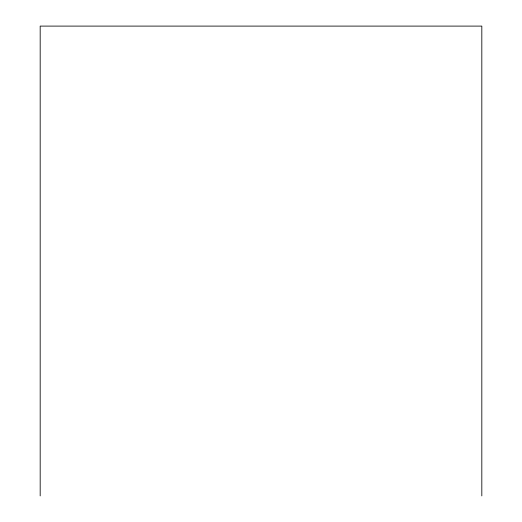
<?xml version="1.0" encoding="UTF-8"?>
<svg xmlns="http://www.w3.org/2000/svg" width="522" height="522" viewBox="0 0 522 522"><rect width="100%" height="100%" fill="white"/><g stroke="black" fill="none" stroke-linecap="round" stroke-linejoin="round"><path stroke-width="0.78" d="M481.819 495.9L481.819 26.1L40.181 26.1L40.181 495.9"/></g></svg>
